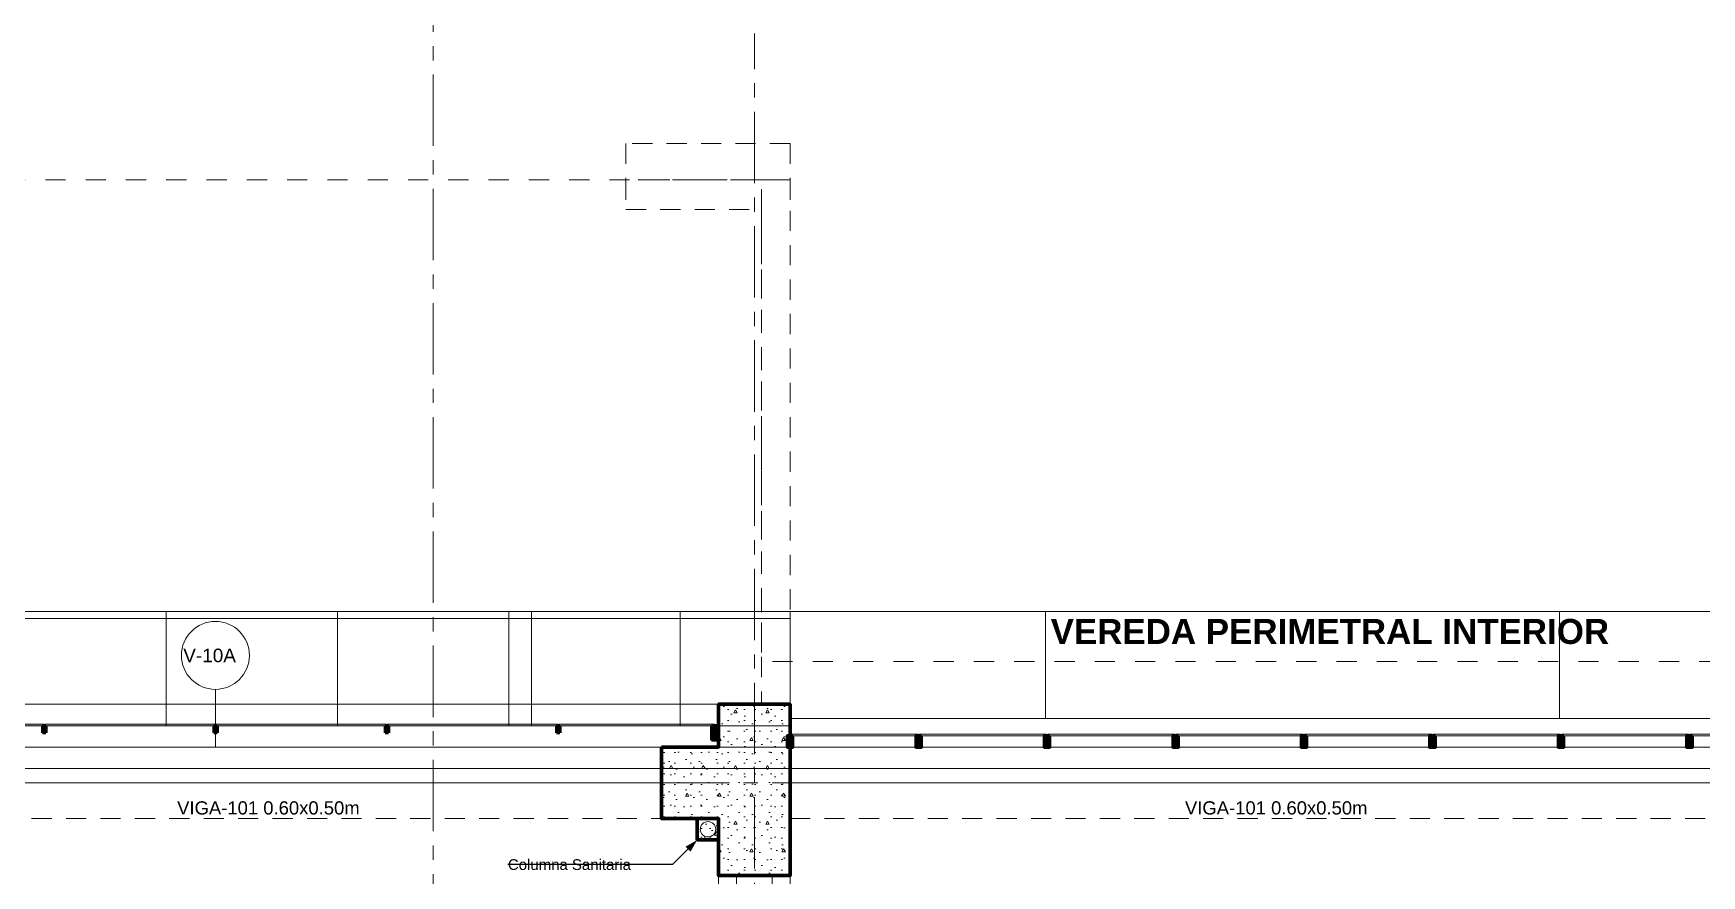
# Model space of a CAD drawing. Header units: inches. Extents: x -38 to 5698, y -33 to 92.
# Drawn here: x 18.27 to 29.95, y 39 to 44.9 of the extents above; entities that cross this region are included whole.
import ezdxf

# ---------------------------------------------------------------- set-up
doc = ezdxf.new("R2010")
doc.units = ezdxf.units.IN
doc.header["$MEASUREMENT"] = 0
doc.set_wipeout_variables(frame=1)
for name, pattern in [('Hidden Line', [0.195611, 0.141111, -0.0545]), ('Línea Oculta', [0.195611, 0.141111, -0.0545]), ('Punto & Raya', [0.65, 0.5, -0.075, 0, -0.075]), ('Rayas', [0.282222, 0.141111, -0.141111]), ('Wipeout_Contour', [1, 0, -1])]:
    doc.linetypes.add(name, pattern=pattern)
for name, color, linetype in [('02 _ ARQ _ ALB _ Ejes Generales', 7, 'Continuous'), ('02 _ ARQ _ ZON _ Espacio.3D', 7, 'Continuous'), ('08 _ STR _ EXT _ 06 Columnas', 7, 'Continuous'), ('08 _ STR _ EXT _ 06 Elementos de Fachada', 7, 'Continuous'), ('08 _ STR _ EXT _ 07 Losa Aligerada', 7, 'Continuous'), ('08 _ STR _ EXT _ 08 Placas Inclinadas', 7, 'Continuous'), ('08 _ STR _ EXT _ 09 Vigas', 7, 'Continuous'), ('08 _ STR _ EXT _ Estacionamiento-Pavimento', 7, 'Continuous'), ('Acabado - Muros', 7, 'Continuous'), ('ESQUEMAS', 7, 'Continuous'), ('Estructura - 03 LOSA', 7, 'Continuous'), ('Estructura - 04 MURO', 253, 'Continuous'), ('Estructura - Carga', 7, 'Continuous'), ('Marcador - Secciones', 251, 'Continuous'), ('MEP - HVAC', 7, 'Continuous'), ('Notas - Etiquetas', 251, 'Continuous'), ('Notas - Textos', 7, 'Continuous')]:
    doc.layers.add(name, color=color, linetype=linetype)
doc.styles.add('Estilo_Generado_1', font='swisseb.ttf')
doc.styles.add('Estilo_Generado_4', font='swisse.ttf')
doc.dimstyles.new('Estilo_Generado__8', dxfattribs={"dimtxt": 0.18, "dimasz": 0.0912, "dimexe": 0.18, "dimexo": 0.0625, "dimgap": 0, "dimtad": 0, "dimtih": 1, "dimtoh": 1, "dimdec": 4, "dimzin": 0, "dimdsep": 46, "dimcen": 0.09, "dimadec": 0, "dimazin": 0, "dimtfac": 1, "dimtdec": 4, "dimtmove": 0, "dimatfit": 3, "dimldrblk": 'ARROWHEAD_5', "dimfxl": 1, "dimtolj": 1, "dimtzin": 0, "dimarcsym": 0})
pattern_1 = [(0, (0, 0), (0, 0.3897114), [0.024375, -0.200625]), (0, (0.1125, 0.19486), (0, 0.3897114), [0.024375, -0.200625]), (60, (0, 0), (-0.3375, 0.1948557), [0.024375, -0.200625]), (60, (0.225, 0), (-0.3375, 0.1948557), [0.024375, -0.200625]), (120, (0.02437, 0), (0.3375, 0.1948557), [0.024375, -0.200625]), (120, (0.24938, 0), (0.3375, 0.1948557), [0.024375, -0.200625]), (0, (0, 0.0375), (0, 0.075), [0, -0.075, 0, -0.1125]), (45, (0.0375, 0.0375), (-0.05303301, 0.05303301), [0, -0.05625, 0, -0.09375])]

# ---------------------------------------------------------------- blocks, each defined once
blk = doc.blocks.new('ARROWHEAD_5')
at = {"linetype": 'Continuous', "lineweight": 0}
blk.add_hatch(color=0, dxfattribs=at).paths.add_polyline_path([(-1, 0.2679), (0, 0), (-1, -0.2679)])
at = {"color": 0, "linetype": 'Continuous', "lineweight": 0}
blk.add_line((0, 0), (-1, 0), dxfattribs=at)

msp = doc.modelspace()

# ---------------------------------------------------------------- hatches: boundary and pattern name
at = {"layer": 'Estructura - 03 LOSA', "linetype": 'Continuous', "lineweight": 13}
h = msp.add_hatch(dxfattribs=at)
h.set_pattern_fill('CEMENTO_PULIDO_Y_BRUÑADO_FA', color=251, style=0, pattern_type=2)
h.set_pattern_definition([(360, (3.7574, 18.3027), (0, 2.53199), []), (90, (3.7574, 18.3027), (-3.6, 0), [])])
h.paths.add_polyline_path([(2.17, 26.05), (8.821, 26.05), (8.822, 29.453), (8.822, 30.7), (8.25, 30.7), (8.25, 33.82), (9.07, 33.82), (9.07, 39.9), (23.57, 39.9), (51.57, 39.9), (51.57, 23.382), (52.92, 23.382), (52.92, 40.85), (9.07, 40.85), (2.17, 40.85)])
at = {"layer": 'Estructura - Carga', "linetype": 'Continuous', "lineweight": 13}
h = msp.add_hatch(dxfattribs=at)
h.set_pattern_fill('HORMIGÓN_ARMADO_0002', color=251, style=0, pattern_type=2)
h.set_pattern_definition([(0, (0, 0), (0, 0.3117692), [0.03, -0.15]), (0, (0.09, 0.1559), (0, 0.3117692), [0.03, -0.15]), (60, (0, 0), (-0.27, 0.1558846), [0.03, -0.15]), (60, (0.18, 0), (-0.27, 0.1558846), [0.03, -0.15]), (120, (0.03, 0), (0.27, 0.1558846), [0.03, -0.15]), (120, (0.21, 0), (0.27, 0.1558846), [0.03, -0.15]), (0, (0, 0.03), (0, 0.06), [0, -0.06, 0, -0.09]), (45, (0.03, 0.03), (-0.04242641, 0.04242641), [0, -0.045, 0, -0.075])])
h.paths.add_polyline_path([(22.92, 39.25), (23.07, 39.25), (23.07, 39.4), (22.92, 39.4)])

# ---------------------------------------------------------------- linework, layer by layer
at = {"layer": '02 _ ARQ _ ALB _ Ejes Generales', "color": 252, "linetype": 'Punto & Raya', "lineweight": 13}
msp.add_line((23.32, 3.05), (23.32, 44.9), dxfattribs=at)
at = {"layer": '02 _ ARQ _ ZON _ Espacio.3D', "color": 254, "linetype": 'Continuous', "lineweight": 0, "flags": 128}
msp.add_lwpolyline([(30.07, 39.65), (23.57, 39.65), (23.57, 39), (23.444, 39), (23.444, 30.8), (23.57, 30.8), (23.57, 30.2), (23.97, 30.2), (23.97, 29.7), (9.07, 29.7)], dxfattribs=at)
msp.add_lwpolyline([(16.57, 39.4), (16.57, 39), (16.57, 31), (16.57, 30.2), (16.97, 30.2), (16.97, 29.75), (23.07, 29.75), (23.07, 30.8), (23.195, 30.8), (23.195, 39), (23.07, 39), (23.07, 39.4), (22.67, 39.4), (22.67, 39.65), (16.97, 39.65), (16.97, 39.4)], close=True, dxfattribs=at)
at = {"layer": '08 _ STR _ EXT _ 07 Losa Aligerada', "color": 7, "linetype": 'Rayas', "lineweight": 18, "flags": 128}
msp.add_lwpolyline([(8.17, 27.939), (7.67, 27.939), (7.67, 5.8), (25.235, 5.8), (25.235, 7.2), (30.431, 7.2), (30.431, 6), (37.07, 6), (37.07, 3.375), (44.57, 3.375), (44.57, 6.05), (52.32, 6.05), (52.32, 15), (51.57, 15), (51.57, 15.15), (51.57, 15.8), (51.57, 18.1), (51.57, 18.1), (51.57, 20.35), (46.67, 20.35), (46.67, 22.35), (46.67, 22.6), (46.67, 24.5), (46.67, 24.75), (46.67, 26.75), (51.57, 26.75), (51.57, 29.7), (51.57, 29.7), (51.57, 35.2), (52.37, 35.2), (52.52, 35.2), (52.52, 41.1), (38.955, 41.1), (38.955, 40.8), (34.048, 40.8), (34.048, 40.5), (23.37, 40.5), (23.37, 43.874), (16.27, 43.874), (16.27, 39.9), (11.12, 39.9), (11.12, 40.95), (8.02, 40.95), (8.02, 37.7), (9.07, 37.7), (9.07, 33.9), (8.17, 33.9)], close=True, dxfattribs=at)
at = {"layer": '08 _ STR _ EXT _ 07 Losa Aligerada', "color": 7, "linetype": 'Continuous', "lineweight": 18, "flags": 128}
msp.add_lwpolyline([(51.57, 39.9), (9.07, 39.9), (9.07, 33.82), (8.25, 33.82), (8.25, 30.7), (9.07, 30.7), (9.07, 17.4)], dxfattribs=at)
at = {"layer": '08 _ STR _ EXT _ 08 Placas Inclinadas', "color": 251, "linetype": 'Línea Oculta', "lineweight": 13}
for p, q in [((23.37, 43.874), (22.42, 43.874)), ((23.46, 43.874), (23.37, 43.874)), ((23.46, 43.874), (23.57, 43.874))]:
    msp.add_line(p, q, dxfattribs=at)
at = {"layer": '08 _ STR _ EXT _ 08 Placas Inclinadas', "color": 251, "linetype": 'Línea Oculta', "lineweight": 13, "flags": 128}
for points in [[(23.57, 44.128), (22.42, 44.128)], [(22.42, 44.128), (22.42, 43.874)], [(23.57, 44.128), (23.57, 43.874)], [(22.42, 43.874), (22.42, 43.666)], [(23.57, 43.874), (23.57, 43.666)], [(22.42, 43.666), (23.37, 43.666)], [(23.37, 43.666), (23.37, 40.2)]]:
    msp.add_lwpolyline(points, dxfattribs=at)
at = {"layer": '08 _ STR _ EXT _ 09 Vigas', "color": 251, "linetype": 'Hidden Line', "lineweight": 13}
for p, q in [((16.57, 39.4), (23.07, 39.4)), ((23.07, 30.2), (23.07, 39.4)), ((23.57, 30.2), (23.57, 39.4)), ((23.57, 39.4), (30.07, 39.4))]:
    msp.add_line(p, q, dxfattribs=at)
at = {"layer": 'Estructura - 03 LOSA', "color": 7, "linetype": 'Continuous', "lineweight": 18, "flags": 128}
msp.add_lwpolyline([(2.17, 26.05), (8.821, 26.05), (8.822, 29.453), (8.822, 30.7), (8.25, 30.7), (8.25, 33.82), (9.07, 33.82), (9.07, 39.9), (23.57, 39.9), (51.57, 39.9), (51.57, 23.382), (52.92, 23.382), (52.92, 40.85), (9.07, 40.85), (2.17, 40.85)], close=True, dxfattribs=at)
at = {"layer": 'Estructura - Carga', "color": 7, "linetype": 'Continuous', "lineweight": 80, "flags": 128}
msp.add_lwpolyline([(22.92, 39.25), (23.07, 39.25), (23.07, 39.4), (22.92, 39.4)], close=True, dxfattribs=at)
at = {"layer": 'MEP - HVAC', "color": 7, "linetype": 'Continuous', "lineweight": 13, "flags": 128}
msp.add_lwpolyline([(22.995, 39.379, 1), (22.995, 39.271, 1)], format="xyb", close=True, dxfattribs=at)
at = {"layer": 'Notas - Etiquetas', "color": 144, "linetype": 'Continuous', "lineweight": 13}
msp.add_line((19.545, 40.205), (19.545, 40.305), dxfattribs=at)
at = {"layer": 'Notas - Etiquetas', "color": 144, "linetype": 'Continuous', "lineweight": 13, "flags": 128}
msp.add_lwpolyline([(19.783, 40.543, 1), (19.307, 40.543, 1)], format="xyb", close=True, dxfattribs=at)

# ---------------------------------------------------------------- texts
at = {"layer": 'Notas - Etiquetas', "color": 8, "lineweight": 35, "insert": (19.32, 40.59), "char_height": 0.095, "attachment_point": 1, "style": 'Estilo_Generado_4'}
msp.add_mtext('\\A1;{\\pqj;\\pt0,46;\\fSwis721 Ex BT|b0|i0|c0|p34;V-10A\\fSwis721 Ex BT|b0|i0|c0|p34;\\A1{\\H.66x;\\S^  ;}\\fSwis721 Ex BT|b0|i0|c0|p34;\\fSwis721 Ex BT|b0|i0|c0|p34;\\A1{\\H.66x;\\S^  ;}\\fSwis721 Ex BT|b0|i0|c0|p34; \\fSwis721 Ex BT|b0|i0|c0|p34;\\fSwis721 Ex BT|b0|i0|c0|p34;\\fSwis721 Ex BT|b0|i0|c0|p34;\\fSwis721 Ex BT|b0|i0|c0|p34;\\fSwis721 Ex BT|b0|i0|c0|p34;\\fSwis721 Ex BT|b0|i0|c0|p34;\\fSwis721 Ex BT|b0|i0|c0|p34;\\fSwis721 Ex BT|b0|i0|c0|p34;\\fSwis721 Ex BT|b0|i0|c0|p34;\\fSwis721 Ex BT|b0|i0|c0|p34;\\fSwis721 Ex BT|b0|i0|c0|p34;\\fSwis721 Ex BT|b0|i0|c0|p34;\\fSwis721 Ex BT|b0|i0|c0|p34;\\fSwis721 Ex BT|b0|i0|c0|p34;\\fSwis721 Ex BT|b0|i0|c0|p34;\\fSwis721 Ex BT|b0|i0|c0|p34;\\fSwis721 Ex BT|b0|i0|c0|p34;\\fSwis721 Ex BT|b0|i0|c0|p34;\\fSwis721 Ex BT|b0|i0|c0|p34;\\fSwis721 Ex BT|b0|i0|c0|p34;\\fSwis721 Ex BT|b0|i0|c0|p34;\\fSwis721 Ex BT|b0|i0|c0|p34;\\fSwis721 Ex BT|b0|i0|c0|p34;\\fSwis721 Ex BT|b0|i0|c0|p34;\\fSwis721 Ex BT|b0|i0|c0|p34;\\fSwis721 Ex BT|b0|i0|c0|p34;\\fSwis721 Ex BT|b0|i0|c0|p34;\\fSwis721 Ex BT|b0|i0|c0|p34;\\fSwis721 Ex BT|b0|i0|c0|p34;\\fSwis721 Ex BT|b0|i0|c0|p34;\\fSwis721 Ex BT|b0|i0|c0|p34;\\fSwis721 Ex BT|b0|i0|c0|p34;\\fSwis721 Ex BT|b0|i0|c0|p34;\\fSwis721 Ex BT|b0|i0|c0|p34;\\fSwis721 Ex BT|b0|i0|c0|p34;\\fSwis721 Ex BT|b0|i0|c0|p34;\\fSwis721 Ex BT|b0|i0|c0|p34;\\fSwis721 Ex BT|b0|i0|c0|p34;\\fSwis721 Ex BT|b0|i0|c0|p34;\\fSwis721 Ex BT|b0|i0|c0|p34;\\fSwis721 Ex BT|b0|i0|c0|p34;\\fSwis721 Ex BT|b0|i0|c0|p34;\\fSwis721 Ex BT|b0|i0|c0|p34;}', dxfattribs=at)
at = {"layer": 'Notas - Etiquetas', "color": 8, "linetype": 'Continuous', "lineweight": 13, "char_height": 0.0925, "attachment_point": 7, "style": 'Estilo_Generado_4'}
for insert in [(19.277, 39.427), (26.336, 39.427)]:
    msp.add_mtext('\\A1;{\\pql;\\fSwis721 Ex BT|b0|i0|c0|p34;VIGA-101\\fSwis721 Ex BT|b0|i0|c0|p34; \\fSwis721 Ex BT|b0|i0|c0|p34;0.60\\fSwis721 Ex BT|b0|i0|c0|p34;x\\fSwis721 Ex BT|b0|i0|c0|p34;0.50\\fSwis721 Ex BT|b0|i0|c0|p34;m}', dxfattribs=dict(at, insert=insert))
at = {"layer": 'Notas - Etiquetas', "color": 8, "linetype": 'Continuous', "lineweight": 35, "insert": (21.594, 39.077), "char_height": 0.075, "attachment_point": 4, "style": 'Estilo_Generado_4'}
msp.add_mtext('\\A1;{\\pql;\\fSwis721 Ex BT|b0|i0|c0|p34;Columna Sanitaria}', dxfattribs=at)
at = {"layer": 'Notas - Textos', "color": 251, "linetype": 'Continuous', "lineweight": 13, "insert": (27.351, 40.798), "char_height": 0.175, "attachment_point": 2, "style": 'Estilo_Generado_1'}
msp.add_mtext('\\A1;{\\pqc;\\fSwis721 Ex BT|b1|i0|c0|p34;VEREDA PERIMETRAL\\fSwis721 Ex BT|b1|i0|c0|p34; INTERIOR}', dxfattribs=at)

# ---------------------------------------------------------------- leaders
at = {"layer": 'Notas - Etiquetas', "color": 8, "linetype": 'Continuous', "lineweight": 13, "annotation_type": 0, "has_hookline": 1, "hookline_direction": 1, "text_width": 1.017}
msp.add_leader([(22.92, 39.25), (22.747, 39.077), (21.594, 39.077)], dimstyle='Estilo_Generado__8', dxfattribs=at)

# ---------------------------------------------------------------- next in the draw order: wipeouts: each hides what was drawn before it
at = {"color": 254, "linetype": 'Wipeout_Contour', "lineweight": 0, "ltscale": 269.279262}
msp.add_wipeout([(16.57, 39.9), (22.67, 39.9), (22.67, 39.9), (23.07, 39.9), (23.07, 40.05), (16.57, 40.05)], dxfattribs=at).dxf.layer = 'Estructura - 04 MURO'

# ---------------------------------------------------------------- next in the draw order: hatches: boundary and pattern name
at = {"layer": 'Acabado - Muros', "linetype": 'Continuous', "lineweight": 9}
for points in [[(18.34, 40.06), (17.15, 40.06), (17.15, 40.05), (18.34, 40.05)], [(19.54, 40.06), (18.35, 40.06), (18.35, 40.05), (19.54, 40.05)], [(20.74, 40.06), (19.55, 40.06), (19.55, 40.05), (20.74, 40.05)], [(21.94, 40.06), (20.75, 40.06), (20.75, 40.05), (21.94, 40.05)], [(23.04, 40.06), (21.95, 40.06), (21.95, 40.05), (23.04, 40.05)]]:
    msp.add_hatch(color=250, dxfattribs=at).paths.add_polyline_path(points)
at = {"layer": 'Acabado - Muros', "linetype": 'Continuous', "lineweight": 0}
for points in [[(18.358, 40), (18.358, 40.05), (18.333, 40.05), (18.333, 40)], [(19.558, 40), (19.558, 40.05), (19.533, 40.05), (19.533, 40)], [(20.758, 40), (20.758, 40.05), (20.733, 40.05), (20.733, 40)], [(21.958, 40), (21.958, 40.05), (21.933, 40.05), (21.933, 40)], [(23.02, 39.95), (23.07, 39.95), (23.07, 40.05), (23.02, 40.05)]]:
    msp.add_hatch(color=254, dxfattribs=at).paths.add_polyline_path(points)
at = {"layer": 'Estructura - 03 LOSA', "linetype": 'Continuous', "lineweight": 13}
h = msp.add_hatch(dxfattribs=at)
h.set_pattern_fill('BALDOSA_60X120_0002', color=251, style=0, pattern_type=2)
h.set_pattern_definition([(0, (0, 0), (0, 0.6), []), (90, (0, 0), (-1.2, 0), [])])
h.paths.add_polyline_path([(6.27, 30.607), (8.1, 30.607), (8.1, 33.97), (8.92, 33.97), (8.92, 40.05), (23.57, 40.05), (23.57, 40.85), (6.27, 40.85)])

# ---------------------------------------------------------------- next in the draw order: linework, layer by layer
at = {"layer": '08 _ STR _ EXT _ Estacionamiento-Pavimento', "color": 7, "linetype": 'Continuous', "lineweight": 18, "flags": 128}
msp.add_lwpolyline([(9.07, 40.85), (52.92, 40.85), (52.92, 1.5), (69.77, 1.5), (69.77, 46.784), (56.22, 46.937), (56.22, 50.85), (9.07, 50.85)], close=True, dxfattribs=at)
at = {"layer": 'Acabado - Muros', "color": 7, "linetype": 'Continuous', "lineweight": 60}
for p, q in [((18.358, 40.05), (18.333, 40.05)), ((18.333, 40.05), (18.333, 40)), ((18.358, 40), (18.333, 40)), ((18.358, 40.05), (18.358, 40)), ((19.558, 40.05), (19.533, 40.05)), ((19.533, 40.05), (19.533, 40)), ((19.558, 40), (19.533, 40)), ((19.558, 40.05), (19.558, 40)), ((20.758, 40.05), (20.733, 40.05)), ((20.733, 40.05), (20.733, 40)), ((20.758, 40), (20.733, 40)), ((20.758, 40.05), (20.758, 40)), ((21.958, 40.05), (21.933, 40.05)), ((21.933, 40.05), (21.933, 40)), ((21.958, 40), (21.933, 40)), ((21.958, 40.05), (21.958, 40)), ((23.02, 40.05), (23.02, 39.95)), ((23.07, 40.05), (23.02, 40.05)), ((23.07, 40.05), (23.07, 39.95)), ((23.07, 39.95), (23.02, 39.95))]:
    msp.add_line(p, q, dxfattribs=at)
at = {"layer": 'Acabado - Muros', "color": 7, "linetype": 'Continuous', "lineweight": 13, "flags": 128}
for points in [[(18.34, 40.06), (18.34, 40.05), (17.15, 40.05), (17.15, 40.06)], [(19.54, 40.06), (19.54, 40.05), (18.35, 40.05), (18.35, 40.06)], [(20.74, 40.06), (20.74, 40.05), (19.55, 40.05), (19.55, 40.06)], [(21.94, 40.06), (21.94, 40.05), (20.75, 40.05), (20.75, 40.06)], [(23.04, 40.06), (23.04, 40.05), (21.95, 40.05), (21.95, 40.06)]]:
    msp.add_lwpolyline(points, close=True, dxfattribs=at)
at = {"layer": 'Estructura - 03 LOSA', "color": 7, "linetype": 'Continuous', "lineweight": 18, "flags": 128}
msp.add_lwpolyline([(6.27, 30.607), (8.1, 30.607), (8.1, 33.97), (8.92, 33.97), (8.92, 40.05), (23.57, 40.05), (23.57, 40.85), (6.27, 40.85)], close=True, dxfattribs=at)
at = {"layer": 'Estructura - 04 MURO', "color": 7, "linetype": 'Continuous', "lineweight": 13, "flags": 128}
for points in [[(23.07, 40.05), (16.57, 40.05)], [(16.57, 39.9), (22.67, 39.9)]]:
    msp.add_lwpolyline(points, dxfattribs=at)
at = {"layer": 'Marcador - Secciones', "color": 251, "linetype": 'Punto & Raya', "lineweight": 13}
msp.add_line((21.07, 46.211), (21.07, 0.888), dxfattribs=at)
at = {"layer": 'Notas - Etiquetas', "color": 144, "linetype": 'Continuous', "lineweight": 13}
msp.add_line((19.545, 39.905), (19.545, 40.205), dxfattribs=at)

# ---------------------------------------------------------------- next in the draw order: wipeouts: each hides what was drawn before it
at = {"color": 254, "linetype": 'Wipeout_Contour', "lineweight": 0, "ltscale": 745.804662}
msp.add_wipeout([(23.57, 40.1), (23.57, 39.65), (30.07, 39.65), (30.07, 39.9), (30.97, 39.9), (30.97, 39.65), (36.87, 39.65), (36.87, 39.9), (37.77, 39.9), (37.77, 39.65), (43.67, 39.65), (43.67, 39.9), (43.781, 39.9), (43.87, 40.1)], dxfattribs=at).dxf.layer = '08 _ STR _ EXT _ 06 Elementos de Fachada'

# ---------------------------------------------------------------- next in the draw order: hatches: boundary and pattern name
at = {"linetype": 'Continuous', "lineweight": 5, "true_color": 0x636466}
h = msp.add_hatch(dxfattribs=at)
h.set_pattern_fill('LADRILLO_COMÚN_0002', color=251, style=0, pattern_type=2)
h.set_pattern_definition([(45, (0, 0), (-0.03005204, 0.03005204), [])])
h.paths.add_polyline_path([(23.57, 39.9), (23.57, 39.9), (23.57, 40.1), (23.57, 40.1)])

# ---------------------------------------------------------------- next in the draw order: linework, layer by layer
at = {"color": 7, "linetype": 'Continuous', "lineweight": 80, "flags": 128}
for points in [[(23.57, 39.9), (23.57, 40.1)], [(23.57, 39.9), (23.57, 39.9)]]:
    msp.add_lwpolyline(points, dxfattribs=at)
at = {"color": 251, "linetype": 'Línea Oculta', "lineweight": 13, "flags": 128}
for points in [[(23.55, 39.98), (24.47, 39.98), (25.37, 39.98), (26.27, 39.98), (27.17, 39.98), (28.07, 39.98), (28.97, 39.98), (29.87, 39.98), (30.77, 39.98), (31.67, 39.98), (32.57, 39.98), (33.47, 39.98), (34.37, 39.98), (35.27, 39.98), (36.17, 39.98), (37.07, 39.98), (37.97, 39.98), (38.87, 39.98), (39.77, 39.98), (40.67, 39.98), (41.57, 39.98), (42.47, 39.98), (43.37, 39.98), (43.69, 39.98)], [(23.575, 39.99), (24.465, 39.99)], [(23.575, 39.99), (23.575, 39.98)], [(24.465, 39.99), (24.465, 39.98)], [(24.475, 39.99), (25.365, 39.99)], [(24.475, 39.99), (24.475, 39.98)], [(25.365, 39.99), (25.365, 39.98)], [(25.375, 39.99), (26.265, 39.99)], [(25.375, 39.99), (25.375, 39.98)], [(26.265, 39.99), (26.265, 39.98)], [(26.275, 39.99), (27.165, 39.99)], [(26.275, 39.99), (26.275, 39.98)], [(27.165, 39.99), (27.165, 39.98)], [(27.175, 39.99), (28.065, 39.99)], [(27.175, 39.99), (27.175, 39.98)], [(28.065, 39.99), (28.065, 39.98)], [(28.075, 39.99), (28.965, 39.99)], [(28.075, 39.99), (28.075, 39.98)], [(28.965, 39.99), (28.965, 39.98)], [(28.975, 39.99), (29.865, 39.99)], [(28.975, 39.99), (28.975, 39.98)], [(29.865, 39.99), (29.865, 39.98)], [(29.875, 39.99), (30.765, 39.99)], [(29.875, 39.99), (29.875, 39.98)]]:
    msp.add_lwpolyline(points, dxfattribs=at)
at = {"color": 7, "linetype": 'Continuous', "lineweight": 13, "flags": 128}
for points in [[(23.575, 39.99), (23.575, 39.98), (24.465, 39.98), (24.465, 39.99)], [(24.475, 39.99), (24.475, 39.98), (25.365, 39.98), (25.365, 39.99)], [(25.375, 39.99), (25.375, 39.98), (26.265, 39.98), (26.265, 39.99)], [(26.275, 39.99), (26.275, 39.98), (27.165, 39.98), (27.165, 39.99)], [(27.175, 39.99), (27.175, 39.98), (28.065, 39.98), (28.065, 39.99)], [(28.075, 39.99), (28.075, 39.98), (28.965, 39.98), (28.965, 39.99)], [(28.975, 39.99), (28.975, 39.98), (29.865, 39.98), (29.865, 39.99)], [(29.875, 39.99), (29.875, 39.98), (30.765, 39.98), (30.765, 39.99)]]:
    msp.add_lwpolyline(points, close=True, dxfattribs=at)
at = {"layer": '08 _ STR _ EXT _ 06 Elementos de Fachada', "color": 7, "linetype": 'Continuous', "lineweight": 13, "flags": 128}
for points in [[(43.87, 40.1), (23.57, 40.1)], [(23.57, 40.1), (23.57, 39.65)], [(23.57, 39.65), (30.07, 39.65)]]:
    msp.add_lwpolyline(points, dxfattribs=at)

# ---------------------------------------------------------------- next in the draw order: wipeouts: each hides what was drawn before it
at = {"color": 254, "linetype": 'Wipeout_Contour', "lineweight": 0, "ltscale": 628.945722}
msp.add_wipeout([(23.57, 39.65), (30.07, 39.65), (30.07, 39.9), (30.97, 39.9), (30.97, 39.65), (36.87, 39.65), (36.87, 39.9), (37.77, 39.9), (37.77, 39.65), (43.67, 39.65), (43.67, 39.9), (23.57, 39.9)], dxfattribs=at).dxf.layer = 'Estructura - 04 MURO'

# ---------------------------------------------------------------- next in the draw order: hatches: boundary and pattern name
at = {"linetype": 'Continuous', "lineweight": 13, "true_color": 0x636466}
for points in [[(23.59, 39.98), (23.55, 39.98), (23.55, 39.9), (23.59, 39.9)], [(24.49, 39.98), (24.45, 39.98), (24.45, 39.9), (24.49, 39.9)], [(25.39, 39.98), (25.35, 39.98), (25.35, 39.9), (25.39, 39.9)], [(26.29, 39.98), (26.25, 39.98), (26.25, 39.9), (26.29, 39.9)], [(27.19, 39.98), (27.15, 39.98), (27.15, 39.9), (27.19, 39.9)], [(28.09, 39.98), (28.05, 39.98), (28.05, 39.9), (28.09, 39.9)], [(28.99, 39.98), (28.95, 39.98), (28.95, 39.9), (28.99, 39.9)], [(29.89, 39.98), (29.85, 39.98), (29.85, 39.9), (29.89, 39.9)]]:
    msp.add_hatch(color=251, dxfattribs=at).paths.add_polyline_path(points)
at = {"layer": '08 _ STR _ EXT _ 06 Columnas', "linetype": 'Continuous', "lineweight": 9}
h = msp.add_hatch(dxfattribs=at)
h.set_pattern_fill('HORMIGÓN_EN_MASA_0002', style=0, pattern_type=2)
h.set_pattern_definition(pattern_1)
h.paths.add_polyline_path([(22.67, 39.9), (22.67, 39.4), (23.07, 39.4), (23.07, 39), (23.57, 39), (23.57, 40.2), (23.07, 40.2), (23.07, 39.9)])
at = {"layer": '08 _ STR _ EXT _ 08 Placas Inclinadas', "linetype": 'Continuous', "lineweight": 9}
h = msp.add_hatch(dxfattribs=at)
h.set_pattern_fill('HORMIGÓN_EN_MASA_0002', style=0, pattern_type=2)
h.set_pattern_definition(pattern_1)
h.paths.add_polyline_path([(23.57, 39.9), (23.57, 39.9), (23.57, 39.75), (23.57, 39.75)])

# ---------------------------------------------------------------- next in the draw order: linework, layer by layer
at = {"color": 251, "linetype": 'Línea Oculta', "lineweight": 13, "flags": 128}
for points in [[(23.55, 39.98), (23.55, 39.9)], [(23.55, 39.9), (24.47, 39.9), (25.37, 39.9), (26.27, 39.9), (27.17, 39.9), (28.07, 39.9), (28.97, 39.9), (29.87, 39.9), (30.77, 39.9), (31.67, 39.9), (32.57, 39.9), (33.47, 39.9), (34.37, 39.9), (35.27, 39.9), (36.17, 39.9), (37.07, 39.9), (37.97, 39.9), (38.87, 39.9), (39.77, 39.9), (40.67, 39.9), (41.57, 39.9), (42.47, 39.9), (43.37, 39.9), (43.69, 39.9)]]:
    msp.add_lwpolyline(points, dxfattribs=at)
at = {"color": 7, "linetype": 'Continuous', "lineweight": 60, "flags": 128}
for points in [[(23.59, 39.98), (23.55, 39.98), (23.55, 39.9), (23.59, 39.9)], [(24.49, 39.98), (24.45, 39.98), (24.45, 39.9), (24.49, 39.9)], [(25.39, 39.98), (25.35, 39.98), (25.35, 39.9), (25.39, 39.9)], [(26.29, 39.98), (26.25, 39.98), (26.25, 39.9), (26.29, 39.9)], [(27.19, 39.98), (27.15, 39.98), (27.15, 39.9), (27.19, 39.9)], [(28.09, 39.98), (28.05, 39.98), (28.05, 39.9), (28.09, 39.9)], [(28.99, 39.98), (28.95, 39.98), (28.95, 39.9), (28.99, 39.9)], [(29.89, 39.98), (29.85, 39.98), (29.85, 39.9), (29.89, 39.9)]]:
    msp.add_lwpolyline(points, close=True, dxfattribs=at)
at = {"layer": '02 _ ARQ _ ALB _ Ejes Generales', "color": 252, "linetype": 'Punto & Raya', "lineweight": 13}
msp.add_line((5.845, 39.65), (54.57, 39.65), dxfattribs=at)
at = {"layer": '08 _ STR _ EXT _ 06 Columnas', "color": 7, "linetype": 'Continuous', "lineweight": 80, "flags": 128}
msp.add_lwpolyline([(22.67, 39.9), (23.07, 39.9), (23.07, 40.2), (23.57, 40.2), (23.57, 39), (23.07, 39), (23.07, 39.4), (22.67, 39.4)], close=True, dxfattribs=at)
at = {"layer": '08 _ STR _ EXT _ 08 Placas Inclinadas', "color": 251, "linetype": 'Línea Oculta', "lineweight": 13, "flags": 128}
for points in [[(23.57, 39.9), (23.57, 43.666)], [(23.57, 39.9), (23.57, 39.9)]]:
    msp.add_lwpolyline(points, dxfattribs=at)
at = {"layer": '08 _ STR _ EXT _ 09 Vigas', "color": 251, "linetype": 'Hidden Line', "lineweight": 13}
for p, q in [((9.07, 39.9), (51.57, 39.9)), ((23.57, 39.9), (23.07, 39.9))]:
    msp.add_line(p, q, dxfattribs=at)
at = {"layer": 'ESQUEMAS', "color": 7, "linetype": 'Continuous', "lineweight": 13, "flags": 128}
msp.add_lwpolyline([(51.42, 7.35), (9.22, 7.35), (9.22, 8.15), (6.52, 8.15), (6.52, 8.9), (9.22, 8.9), (9.22, 12.275), (6.52, 12.275), (6.52, 13.025), (9.22, 13.025), (9.22, 16.4), (6.52, 16.4), (6.52, 17.15), (9.22, 17.15), (9.22, 30.953), (8.25, 30.953), (8.25, 33.82), (9.22, 33.82), (9.22, 39.75), (51.42, 39.75), (51.42, 17.95), (52.77, 17.95), (52.77, 15.15), (51.42, 15.15)], close=True, dxfattribs=at)
at = {"layer": 'Estructura - 04 MURO', "color": 7, "linetype": 'Continuous', "lineweight": 80}
msp.add_line((23.57, 39.75), (23.57, 39.9), dxfattribs=at)
at = {"layer": 'Estructura - 04 MURO', "color": 7, "linetype": 'Continuous', "lineweight": 13, "flags": 128}
for points in [[(43.67, 39.9), (23.57, 39.9)], [(23.57, 39.9), (23.57, 39.65)], [(23.57, 39.65), (30.07, 39.65)]]:
    msp.add_lwpolyline(points, dxfattribs=at)

doc.saveas('drawing.dxf')
